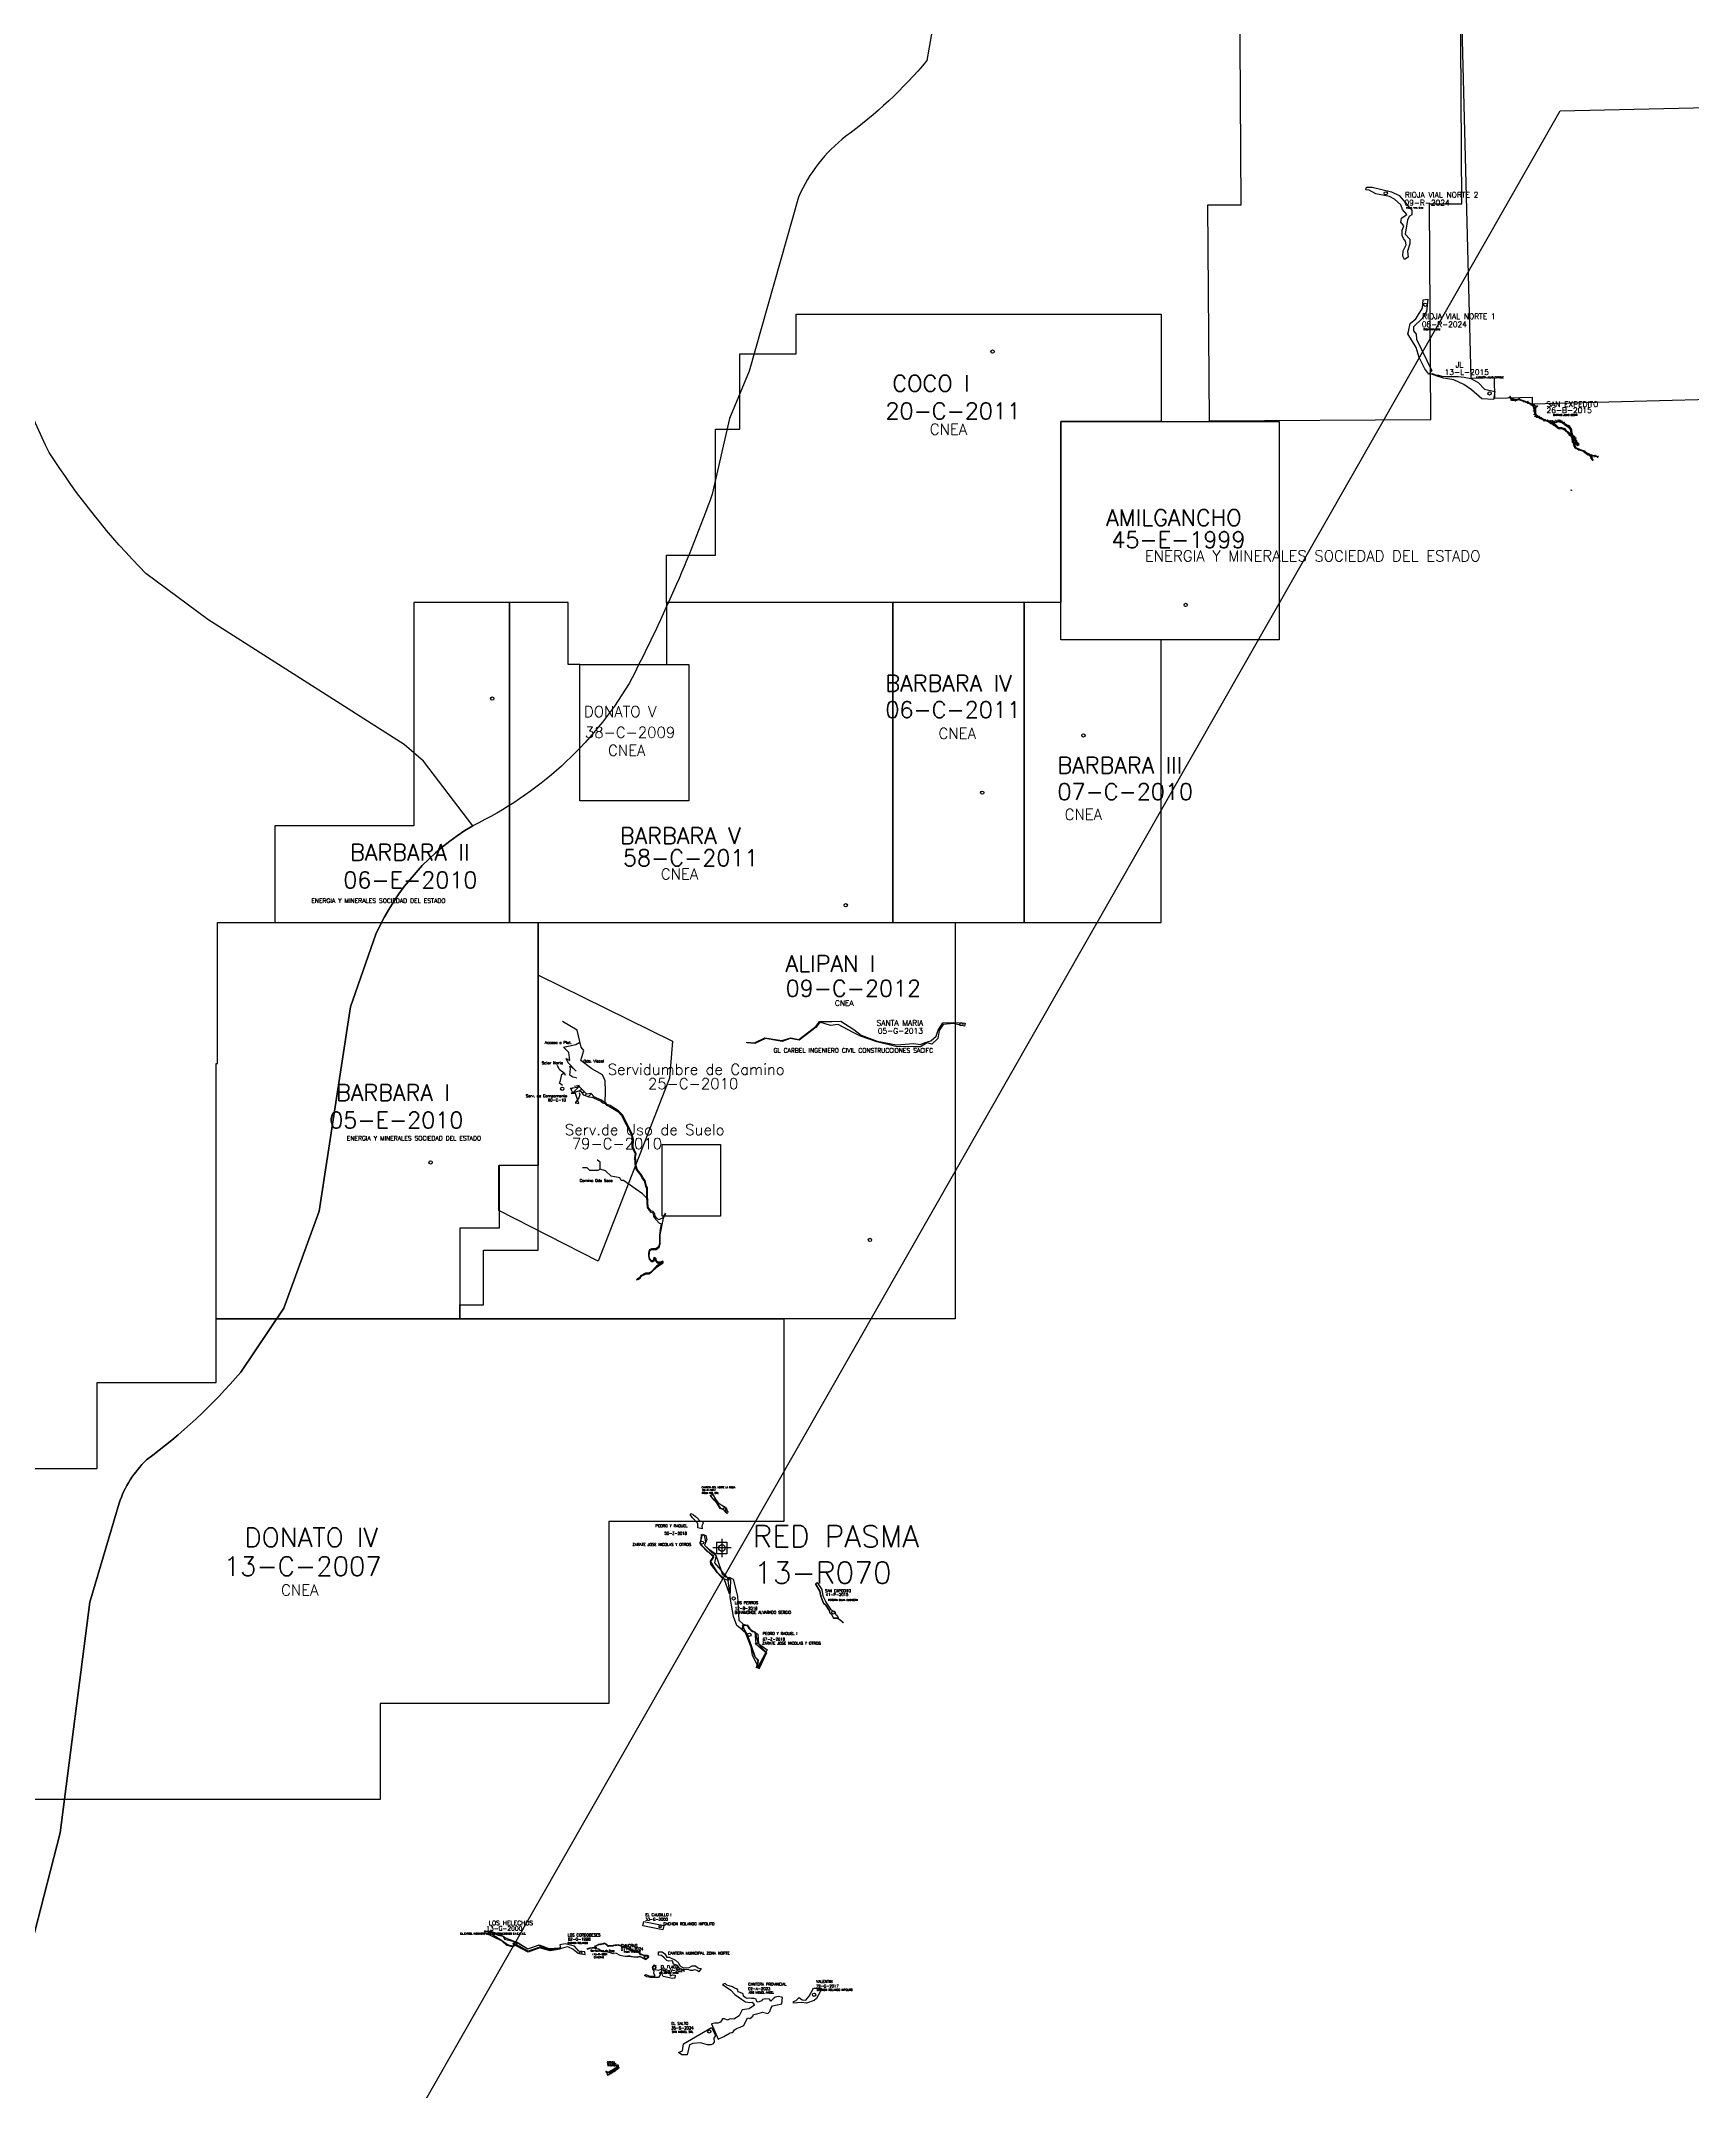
# Model space of a CAD drawing. Header units: metres. Extents: x -4406421 to 6012633, y 6449185 to 13337258.
# Drawn here: x 3408246 to 3438497, y 6749711 to 6787260 of the extents above; entities that cross this region are included whole.
import ezdxf

# ---------------------------------------------------------------- set-up
doc = ezdxf.new("R2010")
doc.units = ezdxf.units.M
doc.header["$LTSCALE"] = 20
doc.header["$MEASUREMENT"] = 0
for name, color, linetype in [('CANTERAS', 6, 'CONTINUOUS'), ('CATEOS', 7, 'CONTINUOUS'), ('LIMDEP', 9, 'CONTINUOUS'), ('LINEA DE RIVERA', 160, 'CONTINUOUS'), ('MANIFEST', 1, 'CONTINUOUS'), ('MANIFEST-TEMP', 3, 'CONTINUOUS'), ('P.A.S.M.A puntos', 241, 'CONTINUOUS'), ('SERVIDUMBRE', 44, 'CONTINUOUS'), ('ZONAS', 5, 'CONTINUOUS')]:
    doc.layers.add(name, color=color, linetype=linetype)
doc.layers.add('TITULARES', color=7, linetype='CONTINUOUS', true_color=0x04fbc6)
doc.styles.add('ROMANS', font='romans.shx', dxfattribs={"oblique": 1.17516e-08, "height": 3})

msp = doc.modelspace()

# ---------------------------------------------------------------- hatches: boundary and pattern name
at = {"layer": 'SERVIDUMBRE', "ltscale": 100}
h = msp.add_hatch(dxfattribs=at)
h.set_pattern_fill('ANSI31', color=256, scale=500, style=0)
h.paths.add_polyline_path([(3418107, 6768106), (3417944, 6768081), (3417982, 6767996), (3418093, 6768023), (3418146, 6768015), (3418187, 6767949), (3418287, 6767913), (3418364, 6767900), (3418369, 6767923), (3418369, 6767923), (3418375, 6767923), (3418317, 6767990), (3418237, 6767974)])

# ---------------------------------------------------------------- linework, layer by layer
at = {"layer": 'CANTERAS', "ltscale": 100}
for points in [[(3432517, 6784582), (3432621, 6784581), (3432979, 6784498), (3433115, 6784428), (3433349, 6784160), (3433348, 6784074), (3433306, 6784052), (3433269, 6783987), (3433227, 6783721), (3433309, 6783633), (3433312, 6783547), (3433268, 6783412), (3433279, 6783298), (3433214, 6783257), (3433185, 6783317), (3433189, 6783416), (3433246, 6783525), (3433234, 6783591), (3433195, 6783640), (3433169, 6783697), (3433174, 6783797), (3433200, 6783873), (3433150, 6783942), (3433157, 6784016), (3433257, 6784079), (3433179, 6784176), (3433149, 6784259), (3433034, 6784362), (3432942, 6784411), (3432689, 6784460), (3432568, 6784529), (3432506, 6784533)], [(3433644, 6782531), (3433617, 6782304), (3433537, 6782175), (3433380, 6782025), (3433380, 6781949), (3433429, 6781890), (3433435, 6781796), (3433715, 6781216), (3433661, 6781158), (3433584, 6781256), (3433484, 6781463), (3433427, 6781644), (3433274, 6781895), (3433288, 6781939), (3433315, 6782087), (3433420, 6782168), (3433541, 6782365), (3433558, 6782520)], [(3434866, 6780837), (3434842, 6780695), (3434629, 6780704), (3434439, 6780868), (3434298, 6780970), (3434119, 6781053), (3433931, 6781084), (3433811, 6781123), (3433697, 6781166), (3433719, 6781172), (3433782, 6781146), (3433837, 6781136), (3433900, 6781121), (3433971, 6781113), (3434064, 6781114), (3434196, 6781114), (3434307, 6781105), (3434431, 6781076), (3434561, 6781005), (3434677, 6780883)], [(3435182, 6780716), (3435237, 6780696), (3435311, 6780702), (3435404, 6780670), (3435506, 6780635), (3435597, 6780583), (3435641, 6780566), (3435613, 6780555), (3435615, 6780432), (3435673, 6780375), (3435747, 6780340), (3435799, 6780312), (3435906, 6780296), (3435983, 6780301), (3436056, 6780305), (3436131, 6780269), (3436179, 6780230), (3436238, 6780189), (3436271, 6780135), (3436277, 6780068), (3436300, 6780026), (3436338, 6779984), (3436349, 6779938), (3436366, 6779883), (3436384, 6779868), (3436371, 6779855), (3436346, 6779917), (3436303, 6780003), (3436293, 6779962), (3436300, 6779927), (3436325, 6779890), (3436338, 6779829), (3436355, 6779809), (3436377, 6779794), (3436414, 6779780), (3436451, 6779772), (3436485, 6779756), (3436510, 6779743), (3436529, 6779723), (3436563, 6779709), (3436629, 6779677), (3436678, 6779668), (3436723, 6779663), (3436754, 6779649), (3436748, 6779640), (3436733, 6779653), (3436706, 6779660), (3436676, 6779658), (3436652, 6779656), (3436631, 6779662), (3436652, 6779603), (3436668, 6779588), (3436653, 6779582), (3436635, 6779626), (3436618, 6779663), (3436558, 6779687), (3436518, 6779717), (3436478, 6779745), (3436445, 6779762), (3436419, 6779769), (3436361, 6779789), (3436321, 6779841), (3436309, 6779899), (3436288, 6779930), (3436282, 6779959), (3436285, 6780016), (3436228, 6780052), (3436153, 6780138), (3436110, 6780163), (3436052, 6780160), (3436006, 6780183), (3435962, 6780221), (3435940, 6780253), (3435857, 6780284), (3435772, 6780307), (3435690, 6780353), (3435632, 6780371), (3435604, 6780413), (3435578, 6780566), (3435536, 6780604), (3435428, 6780646), (3435324, 6780683), (3435283, 6780687), (3435236, 6780676), (3435176, 6780696)], [(3435905, 6780277), (3435994, 6780275), (3436031, 6780293), (3436107, 6780266), (3436168, 6780220), (3436224, 6780181), (3436247, 6780146), (3436268, 6780050), (3436195, 6780110), (3436155, 6780159), (3436095, 6780175), (3436033, 6780181), (3435992, 6780222), (3435959, 6780253)], [(3425171, 6769268), (3425155, 6769215), (3424958, 6769266), (3424769, 6769243), (3424694, 6769135), (3424670, 6768987), (3424558, 6768885), (3424471, 6768912), (3424350, 6768834), (3424216, 6768835), (3423902, 6768841), (3423550, 6768931), (3423255, 6769033), (3423108, 6769103), (3422843, 6769246), (3422703, 6769230), (3422505, 6769287), (3422440, 6769194), (3422131, 6768958), (3421966, 6768991), (3421818, 6768934), (3421510, 6768988), (3421316, 6768897), (3421170, 6768911), (3421173, 6768924), (3421313, 6768909), (3421502, 6769000), (3421815, 6768953), (3421974, 6769003), (3422126, 6768970), (3422441, 6769216), (3422488, 6769284), (3422499, 6769302), (3422731, 6769298), (3422891, 6769308), (3423131, 6769154), (3423265, 6769049), (3423555, 6768940), (3423909, 6768871), (3424228, 6768895), (3424347, 6768878), (3424455, 6768921), (3424541, 6768946), (3424638, 6769031), (3424677, 6769141), (3424760, 6769277), (3424963, 6769285)], [(3420815, 6760323), (3420794, 6760306), (3420749, 6760359), (3420684, 6760383), (3420627, 6760470), (3420572, 6760532), (3420501, 6760624), (3420550, 6760636), (3420596, 6760547), (3420645, 6760486), (3420761, 6760413)], [(3420276, 6760025), (3420272, 6760103), (3420174, 6760209), (3420133, 6760270), (3420149, 6760287), (3420192, 6760265), (3420256, 6760216), (3420319, 6760148), (3420361, 6760141), (3420373, 6760114), (3420345, 6760064), (3420351, 6760007)], [(3420852, 6758817), (3420759, 6759095), (3420635, 6759209), (3420512, 6759411), (3420568, 6759480), (3420418, 6759632), (3420352, 6759699), (3420320, 6759749), (3420338, 6759814), (3420341, 6759906), (3420389, 6759894), (3420412, 6759767), (3420397, 6759707), (3420415, 6759690), (3420493, 6759611), (3420602, 6759525), (3420701, 6759244), (3420817, 6759117)], [(3420919, 6759084), (3421001, 6758773), (3421024, 6758338), (3421105, 6758264), (3421088, 6758161), (3420991, 6758239), (3420925, 6758401), (3420868, 6758748), (3420879, 6759068), (3420844, 6759096), (3420849, 6759121)], [(3421366, 6757456), (3421386, 6757603), (3421325, 6757660), (3421124, 6758167), (3421111, 6758246), (3421163, 6758243), (3421255, 6758137), (3421271, 6758126), (3421324, 6758116), (3421380, 6757905), (3421531, 6757739)], [(3416369, 6752636), (3416478, 6752625), (3416615, 6752566), (3416709, 6752545), (3416731, 6752494), (3416964, 6752437), (3417164, 6752314), (3417356, 6752384), (3417548, 6752316), (3417737, 6752333), (3417754, 6752310), (3417570, 6752280), (3417479, 6752305), (3417378, 6752336), (3417168, 6752256), (3416935, 6752376), (3416877, 6752349), (3416778, 6752374), (3416694, 6752457), (3416383, 6752601)], [(3419348, 6752190), (3419314, 6752190), (3419271, 6752201), (3419212, 6752228), (3419188, 6752255), (3419117, 6752273), (3419079, 6752289), (3419048, 6752293), (3419013, 6752317), (3418964, 6752338), (3418950, 6752357), (3418926, 6752352), (3418876, 6752366), (3418856, 6752374), (3418814, 6752386), (3418791, 6752384), (3418755, 6752384), (3418723, 6752375), (3418680, 6752372), (3418629, 6752369), (3418608, 6752395), (3418566, 6752419), (3418526, 6752404), (3418447, 6752394), (3418383, 6752335), (3418455, 6752313), (3418534, 6752268), (3418594, 6752264), (3418671, 6752248), (3418719, 6752228), (3418737, 6752239), (3418781, 6752238), (3418845, 6752197), (3418905, 6752188), (3418977, 6752179), (3419009, 6752196), (3419055, 6752177), (3419099, 6752168), (3419163, 6752165), (3419212, 6752175), (3419233, 6752171), (3419274, 6752146), (3419316, 6752121), (3419326, 6752126), (3419339, 6752133), (3419359, 6752150), (3419372, 6752156), (3419379, 6752172)], [(3419470, 6752025), (3419502, 6752012), (3419488, 6751935), (3419553, 6751924), (3419607, 6751940), (3419669, 6751917), (3419694, 6751877), (3419756, 6751905), (3419765, 6751820), (3419818, 6751837), (3419860, 6751833), (3419855, 6751776), (3419809, 6751774), (3419640, 6751807), (3419616, 6751860), (3419577, 6751872), (3419587, 6751837), (3419552, 6751793), (3419406, 6751791), (3419340, 6751803), (3419300, 6751825), (3419322, 6751843), (3419387, 6751817), (3419492, 6751819), (3419470, 6751865), (3419473, 6751910), (3419447, 6751943)], [(3422027, 6751319), (3422023, 6751353), (3422077, 6751366), (3422128, 6751424), (3422185, 6751379), (3422250, 6751374), (3422314, 6751446), (3422394, 6751595), (3422530, 6751595), (3422518, 6751541), (3422445, 6751407), (3422407, 6751370), (3422264, 6751319), (3422173, 6751332)], [(3420523, 6750872), (3420596, 6750725), (3420564, 6750677), (3420572, 6750607), (3420543, 6750567), (3420513, 6750554), (3420453, 6750554), (3420320, 6750593), (3420185, 6750583), (3420120, 6750559), (3420077, 6750376), (3419979, 6750371), (3419918, 6750414), (3419995, 6750448), (3420013, 6750577)], [(3418801, 6750157), (3418748, 6750120), (3418642, 6750056), (3418601, 6750057), (3418624, 6750000), (3418678, 6750029), (3418754, 6750084), (3418791, 6750116), (3418811, 6750126), (3418822, 6750140)]]:
    msp.add_lwpolyline(points, close=True, dxfattribs=at)
at = {"layer": 'CANTERAS', "color": 6, "ltscale": 100}
msp.add_lwpolyline([(3422462, 6759023), (3422544, 6758895), (3422563, 6758778), (3422604, 6758698), (3422619, 6758664), (3422704, 6758538), (3422719, 6758522), (3422748, 6758502), (3422791, 6758482), (3422796, 6758445), (3422826, 6758418), (3422842, 6758380), (3422821, 6758370), (3422760, 6758373), (3422725, 6758431), (3422693, 6758469), (3422682, 6758506), (3422615, 6758607), (3422578, 6758647), (3422565, 6758679), (3422526, 6758776), (3422507, 6758864), (3422427, 6759003)], close=True, dxfattribs=at)
at = {"layer": 'CANTERAS', "linetype": 'Continuous'}
msp.add_lwpolyline([(3419652, 6752741), (3419636, 6752663), (3419268, 6752736), (3419284, 6752814)], close=True, dxfattribs=at)
at = {"layer": 'CANTERAS'}
msp.add_lwpolyline([(3418206, 6752259), (3418094, 6752270), (3418016, 6752361), (3417845, 6752408), (3417747, 6752387), (3417760, 6752320), (3417890, 6752360), (3417989, 6752308), (3418084, 6752237), (3418209, 6752214)], close=True, dxfattribs=at)
at = {"layer": 'CANTERAS', "color": 6}
msp.add_lwpolyline([(3421803, 6751431), (3421750, 6751445), (3421693, 6751427), (3421652, 6751398), (3421611, 6751358), (3421588, 6751391), (3421521, 6751399), (3421461, 6751386), (3421440, 6751364), (3421399, 6751344), (3421363, 6751337), (3421349, 6751367), (3421345, 6751394), (3421303, 6751408), (3421255, 6751403), (3421229, 6751410), (3421180, 6751408), (3421138, 6751424), (3421112, 6751448), (3421107, 6751491), (3421089, 6751495), (3421051, 6751514), (3421012, 6751526), (3421008, 6751565), (3420982, 6751580), (3420947, 6751595), (3420910, 6751616), (3420846, 6751635), (3420806, 6751649), (3420774, 6751681), (3420725, 6751664), (3420880, 6751558), (3420953, 6751477), (3421071, 6751391), (3421146, 6751343), (3421227, 6751331), (3421270, 6751337), (3421309, 6751286), (3421214, 6751216), (3421083, 6751196), (3421054, 6751134), (3421028, 6751085), (3420932, 6751025), (3420865, 6751033), (3420817, 6751011), (3420760, 6751035), (3420727, 6751030), (3420689, 6750974), (3420643, 6750953), (3420587, 6750953), (3420522, 6750941), (3420645, 6750659), (3420749, 6750712), (3420868, 6750775), (3420904, 6750783), (3420918, 6750795), (3420947, 6750832), (3420981, 6750854), (3421051, 6750881), (3421119, 6750908), (3421181, 6751049), (3421224, 6751041), (3421283, 6751079), (3421291, 6751111), (3421354, 6751125), (3421441, 6751151), (3421456, 6751157), (3421554, 6751132), (3421592, 6751167), (3421608, 6751225), (3421644, 6751269), (3421814, 6751305), (3421827, 6751424), (3421803, 6751431)], close=True, dxfattribs=at)
at = {"layer": 'CANTERAS', "color": 3}
msp.add_polyline3d([(3419555, 6752261, 0), (3419618, 6752260, 0), (3419670, 6752224, 0), (3419706, 6752161, 0), (3419752, 6752160, 0), (3419796, 6752135, 0), (3419828, 6752128, 0), (3419862, 6752108, 0), (3419917, 6752061, 0), (3419938, 6752018, 0), (3419964, 6751990, 0), (3420001, 6751972, 0), (3420062, 6751965, 0), (3420113, 6751971, 0), (3420169, 6752002, 0), (3420196, 6752005, 0), (3420232, 6752004, 0), (3420268, 6751972, 0), (3420294, 6751958, 0), (3420332, 6751952, 0), (3420294, 6751896, 0), (3420263, 6751918, 0), (3420212, 6751929, 0), (3420175, 6751921, 0), (3420139, 6751921, 0), (3420107, 6751932, 0), (3420074, 6751938, 0), (3420026, 6751932, 0), (3419996, 6751931, 0), (3419957, 6751941, 0), (3419923, 6751975, 0), (3419899, 6752009, 0), (3419874, 6752022, 0), (3419831, 6752033, 0), (3419816, 6752070, 0), (3419817, 6752087, 0), (3419791, 6752098, 0), (3419736, 6752091, 0), (3419706, 6752104, 0), (3419657, 6752152, 0), (3419609, 6752191, 0), (3419551, 6752201, 0), (3419551, 6752201, 0), (3419555, 6752261, 0)], close=True, dxfattribs=at)
at = {"layer": 'CANTERAS', "ltscale": 100}
for centre, radius in [((3432872, 6784470), 30), ((3433593, 6782428), 30), ((3434773, 6780804), 30), ((3435202, 6780699), 6.72), ((3425099, 6769251), 30), ((3423426, 6765299), 30), ((3420772, 6760369), 30), ((3420349, 6759755), 30), ((3420930, 6758733), 30), ((3422755, 6758476), 30), ((3421219, 6758068), 30), ((3416925, 6752405), 30), ((3419326, 6752166), 30), ((3419476, 6751971), 30), ((3422403, 6751473), 30), ((3420484, 6750801), 30), ((3418773, 6750115), 4.04)]:
    msp.add_circle(centre, radius, dxfattribs=at)
at = {"layer": 'CANTERAS', "linetype": 'Continuous'}
msp.add_circle((3419583, 6752721), 20, dxfattribs=at)
at = {"layer": 'CANTERAS'}
msp.add_circle((3418129, 6752240), 20, dxfattribs=at)
at = {"layer": 'CATEOS', "ltscale": 100}
for points in [[(3429640, 6780304), (3433695, 6780328), (3433672, 6784275), (3434263, 6784279), (3434241, 6788249), (3434739, 6788252), (3434717, 6792216), (3435106, 6792218), (3435083, 6796182), (3431032, 6796158), (3431055, 6792194), (3430662, 6792192), (3430686, 6788228), (3430194, 6788225), (3430218, 6784255), (3429609, 6784251)], [(3434251, 6788234), (3434748, 6788248), (3434734, 6789375), (3439223, 6789204), (3439126, 6794396), (3443994, 6794527), (3444273, 6783191), (3439223, 6783060), (3439284, 6780705), (3435560, 6780607), (3435556, 6780727), (3434871, 6780710), (3434861, 6781091), (3434432, 6781080)], [(3418111, 6773341), (3418111, 6775841), (3420111, 6775841), (3420111, 6773341)], [(3406729, 6755053), (3406729, 6761113), (3409274, 6761113), (3409274, 6762686), (3411451, 6762686), (3411451, 6763853), (3421847, 6763853), (3421847, 6760142), (3418642, 6760142), (3418642, 6756807), (3414454, 6756807), (3414454, 6755053)]]:
    msp.add_lwpolyline(points, close=True, dxfattribs=at)
at = {"layer": 'LIMDEP', "linetype": 'Continuous'}
for points in [[(3418179, 6833533), (3428297, 6808727), (3424468, 6786901, -0.061242), (3422987, 6785516, 0.126498), (3422118, 6784402), (3421215, 6781215), (3420851, 6780348), (3420539, 6778960, -0.033187), (3419016, 6775491, -0.145941), (3416155, 6772887), (3415252, 6774067), (3414899, 6774375), (3411301, 6776664), (3410165, 6777509, -0.051918), (3408396, 6779723, -0.085076), (3407677, 6781967), (3407611, 6782909), (3406209, 6791178), (3398192, 6795333), (3388528, 6808878), (3395572, 6823299), (3395897, 6830618)], [(3428297, 6808727), (3424468, 6786901, -0.061242), (3422987, 6785516, 0.126498), (3422118, 6784402), (3421215, 6781215), (3420851, 6780348), (3420539, 6778960, -0.033187), (3419016, 6775491, -0.145941), (3416155, 6772887, 0.155006), (3414380, 6770901), (3413914, 6769568), (3413339, 6765828), (3412692, 6764049), (3411904, 6762879, -0.058316), (3410176, 6761269, 0.119472), (3409677, 6760478), (3409138, 6758667), (3408599, 6754439), (3408128, 6752606)], [(3408128, 6752606), (3408599, 6754439), (3409138, 6758667), (3409677, 6760478, -0.119472), (3410176, 6761269, 0.058316), (3411904, 6762879), (3412692, 6764049), (3413339, 6765828), (3413914, 6769568), (3414380, 6770901, -0.155006), (3416155, 6772887), (3415252, 6774067), (3414899, 6774375), (3411301, 6776664), (3410165, 6777509, -0.051918), (3408396, 6779723, -0.085076), (3407677, 6781967)]]:
    msp.add_lwpolyline(points, format="xyb", dxfattribs=at)
at = {"layer": 'LINEA DE RIVERA', "ltscale": 100}
for points in [[(3420526, 6760648), (3420552, 6760623), (3420599, 6760550), (3420642, 6760492), (3420715, 6760440), (3420751, 6760416), (3420778, 6760374), (3420802, 6760341), (3420830, 6760305)], [(3420501, 6760622), (3420526, 6760591), (3420574, 6760537), (3420629, 6760469), (3420682, 6760395), (3420727, 6760376), (3420760, 6760351), (3420780, 6760322), (3420819, 6760284)]]:
    msp.add_lwpolyline(points, dxfattribs=at)
at = {"layer": 'LINEA DE RIVERA', "color": 5, "ltscale": 100}
for points in [[(3421097, 6758214), (3421182, 6758061), (3421190, 6757980), (3421246, 6757888), (3421325, 6757659), (3421374, 6757594), (3421340, 6757460)], [(3421180, 6758250), (3421252, 6758138), (3421320, 6758124), (3421337, 6757904), (3421531, 6757736), (3421390, 6757440)]]:
    msp.add_lwpolyline(points, dxfattribs=at)
at = {"layer": 'LINEA DE RIVERA', "color": 5, "lineweight": 50, "ltscale": 100}
for points in [[(3418601, 6750057), (3418646, 6750050), (3418673, 6750062), (3418717, 6750082), (3418732, 6750093), (3418747, 6750094), (3418750, 6750109), (3418788, 6750130), (3418797, 6750139), (3418806, 6750152)], [(3418622, 6750008), (3418644, 6750016), (3418692, 6750047), (3418724, 6750068), (3418743, 6750073), (3418757, 6750086), (3418773, 6750100), (3418791, 6750116), (3418811, 6750126), (3418823, 6750142)]]:
    msp.add_lwpolyline(points, dxfattribs=at)
at = {"layer": 'LINEA DE RIVERA', "color": 5, "ltscale": 100}
for centre, radius in [((3421337, 6757904), 7.03), ((3418788, 6750130), 4.53), ((3418791, 6750116), 4.15), ((3418797, 6750139), 3.25), ((3418806, 6750152), 3.84), ((3418811, 6750126), 3.32), ((3418823, 6750142), 4.3), ((3418601, 6750057), 4.47), ((3418622, 6750008), 3.41), ((3418644, 6750016), 3.61), ((3418646, 6750050), 3.86), ((3418673, 6750062), 5.45), ((3418692, 6750047), 4.69), ((3418717, 6750083), 4.24), ((3418724, 6750068), 4.2), ((3418732, 6750093), 4.67), ((3418743, 6750073), 3.58), ((3418747, 6750094), 5.35), ((3418750, 6750109), 2.95), ((3418757, 6750086), 3.98), ((3418773, 6750100), 3.5)]:
    msp.add_circle(centre, radius, dxfattribs=at)
at = {"layer": 'MANIFEST', "ltscale": 100}
for points in [[(3419700, 6776974), (3419700, 6777841), (3420600, 6777841), (3420600, 6780147), (3421044, 6780147), (3421044, 6781530), (3422075, 6781530), (3422075, 6782259), (3428759, 6782259), (3428759, 6780290), (3426920, 6780290), (3426920, 6776974)], [(3415074, 6776974), (3415074, 6772882), (3412531, 6772882), (3412531, 6771112), (3416824, 6771112), (3416824, 6776974)], [(3416824, 6776974), (3416824, 6771112), (3423843, 6771112), (3423843, 6776974), (3419700, 6776974), (3419700, 6775841), (3420111, 6775841), (3420111, 6773341), (3418111, 6773341), (3418111, 6775841), (3417900, 6775841), (3417900, 6776974)], [(3423843, 6776974), (3423843, 6771112), (3426249, 6771112), (3426249, 6776974)], [(3426249, 6776974), (3426249, 6771112), (3428759, 6771112), (3428759, 6776290), (3426920, 6776290), (3426920, 6776974)], [(3411451, 6763853), (3411451, 6768534), (3411477, 6768534), (3411477, 6771112), (3417351, 6771112), (3417351, 6766664), (3416634, 6766664), (3416634, 6765516), (3415917, 6765516), (3415917, 6763853)], [(3415917, 6763853), (3415917, 6764112), (3416351, 6764112), (3416351, 6765112), (3417351, 6765112), (3417351, 6771112), (3424984, 6771112), (3424984, 6763853)], [(3419619, 6767050), (3420687, 6767050), (3420687, 6765737), (3419619, 6765737)]]:
    msp.add_lwpolyline(points, close=True, dxfattribs=at)
at = {"layer": 'MANIFEST', "linetype": 'Continuous'}
msp.add_lwpolyline([(3426920, 6776290), (3426920, 6780290), (3430920, 6780290), (3430920, 6776290)], close=True, dxfattribs=at)
at = {"layer": 'MANIFEST', "ltscale": 100}
for centre in [(3425671, 6781570), (3416510, 6775215), (3427335, 6774540), (3425483, 6773492), (3422982, 6771430), (3417790, 6768068), (3415380, 6766720)]:
    msp.add_circle(centre, 30, dxfattribs=at)
at = {"layer": 'MANIFEST', "linetype": 'Continuous'}
msp.add_circle((3429207, 6776930), 30, dxfattribs=at)
at = {"layer": 'MANIFEST-TEMP', "color": 160, "ltscale": 100}
for points in [[(3435144, 6780732), (3435176, 6780683), (3435241, 6780675), (3435311, 6780693), (3435395, 6780661), (3435467, 6780633), (3435539, 6780604), (3435583, 6780566), (3435592, 6780482), (3435598, 6780422), (3435611, 6780390), (3435636, 6780373), (3435704, 6780347), (3435775, 6780310)], [(3435148, 6780740), (3435187, 6780711), (3435241, 6780685), (3435312, 6780705)], [(3435583, 6780592), (3435637, 6780569), (3435631, 6780560), (3435608, 6780549), (3435604, 6780482), (3435610, 6780425), (3435623, 6780399), (3435640, 6780385), (3435677, 6780378), (3435710, 6780361), (3435778, 6780320), (3435801, 6780313), (3435837, 6780311), (3435894, 6780300), (3435919, 6780299), (3435948, 6780289), (3435990, 6780305), (3436033, 6780309), (3436062, 6780308)]]:
    msp.add_lwpolyline(points, dxfattribs=at)
at = {"layer": 'MANIFEST-TEMP', "color": 5, "ltscale": 100}
for points in [[(3435775, 6780310), (3435838, 6780299), (3435889, 6780258), (3435953, 6780226), (3436036, 6780163), (3436100, 6780165), (3436177, 6780117), (3436240, 6780041), (3436269, 6780032), (3436280, 6780016), (3436299, 6779913), (3436322, 6779862), (3436342, 6779809), (3436408, 6779773), (3436496, 6779744), (3436571, 6779682), (3436613, 6779666), (3436636, 6779625), (3436655, 6779582)], [(3436062, 6780308), (3436096, 6780290), (3436131, 6780267), (3436216, 6780210), (3436237, 6780198), (3436264, 6780152), (3436272, 6780073), (3436274, 6780041), (3436318, 6780013), (3436342, 6779982), (3436358, 6779932), (3436386, 6779887), (3436399, 6779872)], [(3436277, 6780030), (3436295, 6780022), (3436306, 6779918), (3436348, 6779812), (3436410, 6779781), (3436504, 6779751), (3436577, 6779701), (3436637, 6779672), (3436706, 6779665), (3436754, 6779647)], [(3436295, 6780022), (3436309, 6780007), (3436339, 6779979), (3436353, 6779932), (3436380, 6779890), (3436369, 6779870), (3436383, 6779854)], [(3436384, 6779884), (3436376, 6779871), (3436390, 6779857)], [(3436384, 6779884), (3436395, 6779868)], [(3436626, 6779656), (3436702, 6779659), (3436749, 6779641)], [(3436626, 6779656), (3436646, 6779625), (3436661, 6779590)], [(3422427, 6759003), (3422507, 6758864), (3422526, 6758776), (3422565, 6758679), (3422578, 6758647), (3422615, 6758607), (3422682, 6758506), (3422693, 6758469), (3422725, 6758431), (3422760, 6758373), (3422821, 6758370), (3422884, 6758332), (3422938, 6758284)], [(3422462, 6759023), (3422544, 6758895), (3422563, 6758778), (3422604, 6758698), (3422619, 6758664), (3422704, 6758538), (3422719, 6758522), (3422748, 6758502), (3422791, 6758482), (3422796, 6758445), (3422826, 6758418), (3422842, 6758380), (3422845, 6758373), (3422889, 6758334), (3422944, 6758290)], [(3418383, 6752361), (3418446, 6752391), (3418484, 6752398), (3418496, 6752397), (3418519, 6752405), (3418530, 6752404), (3418540, 6752409), (3418557, 6752416), (3418565, 6752416), (3418573, 6752415), (3418592, 6752402), (3418599, 6752390), (3418613, 6752377), (3418627, 6752363), (3418638, 6752361), (3418725, 6752371), (3418755, 6752382), (3418776, 6752385), (3418791, 6752384), (3418800, 6752387), (3418926, 6752352), (3418950, 6752357), (3418964, 6752335), (3419013, 6752314), (3419048, 6752286), (3419079, 6752283), (3419117, 6752263), (3419188, 6752252), (3419212, 6752219), (3419270, 6752198), (3419314, 6752182), (3419348, 6752184), (3419379, 6752168)], [(3418386, 6752330), (3418456, 6752313), (3418496, 6752292), (3418534, 6752268), (3418595, 6752265), (3418670, 6752251), (3418717, 6752228), (3418727, 6752239), (3418781, 6752238), (3418845, 6752200), (3418905, 6752188), (3418979, 6752176), (3419055, 6752181), (3419099, 6752168), (3419163, 6752168), (3419212, 6752179), (3419233, 6752171), (3419274, 6752149), (3419316, 6752125), (3419326, 6752128), (3419339, 6752133), (3419359, 6752150), (3419372, 6752156)]]:
    msp.add_lwpolyline(points, dxfattribs=at)
at = {"layer": 'MANIFEST-TEMP', "color": 3, "ltscale": 100}
msp.add_lwpolyline([(3426249, 6776974), (3426249, 6776974)], dxfattribs=at)
msp.add_lwpolyline([(3420724, 6759101), (3420632, 6759204), (3420512, 6759360), (3420507, 6759416), (3420565, 6759510), (3420439, 6759600), (3420346, 6759697), (3420315, 6759747), (3420359, 6759911), (3420418, 6759886), (3420438, 6759815), (3420395, 6759708), (3420467, 6759639), (3420589, 6759554), (3420606, 6759499), (3420578, 6759386), (3420702, 6759243), (3420721, 6759185), (3420788, 6759130), (3420846, 6759112), (3420833, 6759061)], close=True, dxfattribs=at)
at = {"layer": 'MANIFEST-TEMP', "ltscale": 100}
for points in [[(3421105, 6758264), (3421191, 6758239), (3421199, 6758190), (3421371, 6758079), (3421386, 6757906), (3421543, 6757789), (3421376, 6757484), (3421276, 6757687), (3421237, 6757920), (3421180, 6758070), (3421088, 6758161)], [(3416370, 6752642), (3416478, 6752636), (3416623, 6752587), (3416711, 6752545), (3416751, 6752515), (3416953, 6752435), (3417163, 6752318), (3417368, 6752390), (3417546, 6752321), (3417735, 6752335), (3417750, 6752317), (3417562, 6752298), (3417474, 6752313), (3417382, 6752347), (3417168, 6752274), (3416945, 6752392), (3416880, 6752366), (3416786, 6752386), (3416695, 6752458), (3416426, 6752627)]]:
    msp.add_lwpolyline(points, close=True, dxfattribs=at)
at = {"layer": 'MANIFEST-TEMP', "color": 160, "ltscale": 100}
for centre, radius in [((3435144, 6780732), 3.7), ((3435148, 6780740), 3.69), ((3435176, 6780683), 3.7), ((3435187, 6780711), 3.69), ((3435241, 6780685), 3.69), ((3435241, 6780675), 3.7), ((3435311, 6780693), 3.7), ((3435312, 6780705), 3.69), ((3435395, 6780661), 3.7), ((3435467, 6780633), 3.7), ((3435471, 6780650), 3.69), ((3435539, 6780604), 3.7), ((3435583, 6780592), 3.69), ((3435583, 6780566), 3.7), ((3435608, 6780549), 3.69), ((3435631, 6780560), 3.69), ((3435637, 6780569), 3.69), ((3435592, 6780482), 3.7), ((3435598, 6780422), 3.7), ((3435604, 6780482), 4.58), ((3435610, 6780425), 3.69), ((3435611, 6780390), 3.7), ((3435623, 6780399), 3.7), ((3435636, 6780373), 3.7), ((3435640, 6780385), 3.7), ((3435677, 6780378), 3.7), ((3435704, 6780347), 3.7), ((3435710, 6780361), 3.7), ((3435775, 6780310), 3.7), ((3435778, 6780320), 3.7), ((3435801, 6780313), 3.7), ((3435837, 6780311), 3.7), ((3435838, 6780299), 3.7), ((3435889, 6780258), 3.7), ((3435894, 6780300), 3.7), ((3435919, 6780299), 3.7), ((3435948, 6780289), 3.7), ((3435953, 6780226), 3.7), ((3435990, 6780305), 3.7), ((3436033, 6780309), 3.7), ((3436036, 6780163), 3.7), ((3436062, 6780308), 3.7), ((3436096, 6780290), 3.7), ((3436100, 6780165), 3.7), ((3436131, 6780267), 3.7), ((3436216, 6780210), 3.7), ((3436237, 6780198), 3.7), ((3436264, 6780152), 3.7), ((3436177, 6780117), 3.7), ((3436240, 6780041), 3.7), ((3436269, 6780032), 3.7), ((3436272, 6780073), 3.7), ((3436274, 6780041), 3.7), ((3436277, 6780030), 3.7), ((3436280, 6780016), 3.7), ((3436295, 6780022), 3.7), ((3436299, 6779913), 3.7), ((3436306, 6779918), 3.7), ((3436309, 6780007), 3.7), ((3436318, 6780013), 3.7), ((3436322, 6779862), 3.7), ((3436328, 6779864), 3.7), ((3436339, 6779979), 3.7), ((3436342, 6779982), 3.7), ((3436342, 6779809), 3.7), ((3436348, 6779812), 3.7), ((3436353, 6779932), 3.7), ((3436358, 6779932), 3.7), ((3436369, 6779870), 3.7), ((3436376, 6779871), 3.7), ((3436380, 6779890), 3.7), ((3436384, 6779884), 3.7), ((3436383, 6779854), 3.7), ((3436386, 6779887), 3.7), ((3436390, 6779857), 3.7), ((3436395, 6779868), 3.7), ((3436399, 6779872), 3.7), ((3436410, 6779781), 3.7), ((3436408, 6779773), 3.7), ((3436496, 6779744), 3.7), ((3436504, 6779751), 3.7), ((3436571, 6779682), 3.7), ((3436577, 6779701), 3.7), ((3436613, 6779666), 3.7), ((3436626, 6779656), 3.7), ((3436636, 6779625), 3.7), ((3436637, 6779672), 3.7), ((3436646, 6779625), 3.7), ((3436655, 6779582), 3.7), ((3436661, 6779590), 3.7), ((3436702, 6779659), 3.7), ((3436706, 6779665), 3.7), ((3436749, 6779641), 3.7), ((3436754, 6779647), 3.7), ((3436269, 6779032), 3.7)]:
    msp.add_circle(centre, radius, dxfattribs=at)
at = {"layer": 'P.A.S.M.A puntos', "ltscale": 100}
for p, q in [((3420884, 6759657), (3420547, 6759657)), ((3420884, 6759657), (3420547, 6759657)), ((3420716, 6759825), (3420716, 6759488)), ((3420716, 6759825), (3420716, 6759488))]:
    msp.add_line(p, q, dxfattribs=at)
msp.add_lwpolyline([(3420623, 6759763), (3420808, 6759763), (3420808, 6759551), (3420623, 6759551)], close=True, dxfattribs=at)
msp.add_lwpolyline([(3420623, 6759763), (3420808, 6759763), (3420808, 6759551), (3420623, 6759551)], close=True, dxfattribs=at)
msp.add_circle((3420716, 6759657), 60, dxfattribs=at)
msp.add_circle((3420716, 6759657), 60, dxfattribs=at)
at = {"layer": 'SERVIDUMBRE', "lineweight": 30, "ltscale": 100}
msp.add_line((3418037, 6768877), (3418114, 6768923), dxfattribs=at)
at = {"layer": 'SERVIDUMBRE', "linetype": 'Continuous'}
for p, q in [((3418364, 6767900), (3418500, 6767841)), ((3418512, 6767857), (3418369, 6767923)), ((3418500, 6767841), (3418535, 6767810)), ((3418545, 6767828), (3418512, 6767857)), ((3418535, 6767810), (3418573, 6767801)), ((3418585, 6767819), (3418545, 6767828)), ((3418573, 6767801), (3418602, 6767765)), ((3418612, 6767783), (3418585, 6767819)), ((3418602, 6767765), (3418658, 6767744)), ((3418668, 6767762), (3418612, 6767783)), ((3418658, 6767744), (3418809, 6767650)), ((3418823, 6767664), (3418668, 6767762)), ((3418809, 6767650), (3418878, 6767580)), ((3418894, 6767592), (3418823, 6767664)), ((3418878, 6767580), (3419052, 6767236)), ((3419070, 6767244), (3418894, 6767592)), ((3419052, 6767236), (3419073, 6767138)), ((3419073, 6767138), (3419067, 6767001)), ((3419093, 6767142), (3419070, 6767244)), ((3419087, 6766999), (3419093, 6767142)), ((3419067, 6767001), (3419125, 6766874)), ((3419145, 6766874), (3419087, 6766999)), ((3419125, 6766874), (3419115, 6766811)), ((3419115, 6766811), (3419128, 6766627)), ((3419135, 6766813), (3419145, 6766874)), ((3419148, 6766635), (3419135, 6766813)), ((3419128, 6766627), (3419156, 6766571)), ((3419172, 6766583), (3419148, 6766635)), ((3419156, 6766571), (3419207, 6766508)), ((3419221, 6766522), (3419172, 6766583)), ((3419207, 6766508), (3419228, 6766481)), ((3419248, 6766483), (3419221, 6766522)), ((3419228, 6766481), (3419256, 6766425)), ((3419270, 6766439), (3419248, 6766483)), ((3419256, 6766425), (3419292, 6766381)), ((3419310, 6766389), (3419270, 6766439)), ((3419292, 6766381), (3419318, 6766279)), ((3419336, 6766291), (3419310, 6766389)), ((3419318, 6766279), (3419332, 6766249)), ((3419354, 6766254), (3419336, 6766291)), ((3419332, 6766249), (3419332, 6766176)), ((3419332, 6766176), (3419335, 6766080)), ((3419335, 6766080), (3419347, 6765895)), ((3419347, 6765895), (3419410, 6765810)), ((3419352, 6766176), (3419354, 6766254)), ((3419355, 6766082), (3419352, 6766176)), ((3419365, 6765901), (3419355, 6766082)), ((3419416, 6765830), (3419365, 6765901)), ((3419410, 6765810), (3419444, 6765803)), ((3419458, 6765819), (3419416, 6765830)), ((3419444, 6765803), (3419452, 6765790)), ((3419452, 6765790), (3419461, 6765739)), ((3419472, 6765798), (3419458, 6765819)), ((3419461, 6765739), (3419473, 6765713)), ((3419480, 6765782), (3419472, 6765798)), ((3419567, 6765604), (3419473, 6765713)), ((3419480, 6765782), (3419489, 6765735)), ((3419489, 6765735), (3419519, 6765697)), ((3419519, 6765697), (3419562, 6765676)), ((3419562, 6765676), (3419632, 6765702)), ((3419609, 6765587), (3419567, 6765604)), ((3419583, 6765460), (3419609, 6765587)), ((3419596, 6765453), (3419645, 6765698)), ((3419632, 6765702), (3419661, 6765758)), ((3419645, 6765698), (3419688, 6765784)), ((3419661, 6765758), (3419681, 6765798)), ((3419429, 6765139), (3419383, 6765116)), ((3419507, 6765139), (3419429, 6765139)), ((3419552, 6765171), (3419507, 6765139)), ((3419510, 6765125), (3419564, 6765165)), ((3419572, 6765232), (3419552, 6765171)), ((3419564, 6765165), (3419586, 6765230)), ((3419574, 6765391), (3419572, 6765232)), ((3419583, 6765460), (3419574, 6765391)), ((3419586, 6765230), (3419587, 6765390)), ((3419587, 6765390), (3419596, 6765453)), ((3419372, 6765058), (3419368, 6765006)), ((3419368, 6765006), (3419384, 6764950)), ((3419383, 6765116), (3419372, 6765058)), ((3419382, 6765010), (3419386, 6765057)), ((3419397, 6764954), (3419382, 6765010)), ((3419384, 6764950), (3419418, 6764905)), ((3419386, 6765057), (3419395, 6765108)), ((3419395, 6765108), (3419430, 6765125)), ((3419424, 6764918), (3419397, 6764954)), ((3419519, 6764817), (3419417, 6764718)), ((3419418, 6764905), (3419452, 6764902)), ((3419446, 6764917), (3419424, 6764918)), ((3419426, 6764707), (3419528, 6764806)), ((3419430, 6765125), (3419510, 6765125)), ((3419458, 6764931), (3419446, 6764917)), ((3419452, 6764902), (3419472, 6764925)), ((3419463, 6764960), (3419458, 6764931)), ((3419488, 6764975), (3419463, 6764960)), ((3419472, 6764925), (3419475, 6764951)), ((3419475, 6764951), (3419485, 6764957)), ((3419485, 6764957), (3419494, 6764948)), ((3419509, 6764953), (3419488, 6764975)), ((3419494, 6764948), (3419494, 6764923)), ((3419494, 6764923), (3419534, 6764877)), ((3419508, 6764927), (3419509, 6764953)), ((3419540, 6764890), (3419508, 6764927)), ((3419562, 6764851), (3419519, 6764817)), ((3419528, 6764806), (3419570, 6764839)), ((3419534, 6764877), (3419594, 6764880)), ((3419589, 6764893), (3419540, 6764890)), ((3419625, 6764887), (3419562, 6764851)), ((3419570, 6764839), (3419637, 6764878)), ((3419612, 6764907), (3419589, 6764893)), ((3419594, 6764880), (3419617, 6764893)), ((3419633, 6764909), (3419612, 6764907)), ((3419617, 6764893), (3419627, 6764894)), ((3419627, 6764894), (3419625, 6764887)), ((3419642, 6764897), (3419633, 6764909)), ((3419637, 6764878), (3419642, 6764897)), ((3419164, 6764586), (3419153, 6764555)), ((3419212, 6764612), (3419164, 6764586)), ((3419174, 6764574), (3419224, 6764604)), ((3419226, 6764644), (3419212, 6764612)), ((3419224, 6764604), (3419237, 6764634)), ((3419314, 6764689), (3419226, 6764644)), ((3419237, 6764634), (3419317, 6764675)), ((3419372, 6764690), (3419314, 6764689)), ((3419317, 6764675), (3419375, 6764676)), ((3419417, 6764718), (3419372, 6764690)), ((3419375, 6764676), (3419426, 6764707))]:
    msp.add_line(p, q, dxfattribs=at)
at = {"layer": 'SERVIDUMBRE', "ltscale": 100}
for points in [[(3419757, 6768262), (3418446, 6764910), (3416631, 6765839), (3416632, 6766665), (3417349, 6766667), (3417357, 6770148), (3419809, 6768943)], [(3417944, 6768081), (3418107, 6768106), (3418237, 6767974), (3418317, 6767990), (3418375, 6767923), (3418369, 6767923), (3418364, 6767900), (3418287, 6767913), (3418187, 6767949), (3418146, 6768015), (3418093, 6768023), (3417982, 6767996)]]:
    msp.add_lwpolyline(points, close=True, dxfattribs=at)
at = {"layer": 'SERVIDUMBRE', "lineweight": 30, "ltscale": 100}
for points in [[(3418578, 6767811), (3418583, 6768025), (3418576, 6768215), (3418526, 6768323), (3418333, 6768434), (3418130, 6768589), (3418187, 6768767), (3418136, 6768828), (3418064, 6769139), (3417795, 6769301)], [(3418048, 6768270), (3418051, 6768268), (3417983, 6768279), (3417927, 6768320), (3417940, 6768432), (3417927, 6768485), (3417967, 6768463), (3418045, 6768391), (3417899, 6768541), (3417862, 6768621), (3417929, 6768587), (3417913, 6768735), (3417814, 6768830), (3418037, 6768877)], [(3417734, 6768425), (3417705, 6768492)], [(3417734, 6768425), (3417829, 6768358)], [(3417795, 6768130), (3417738, 6768169), (3417760, 6768220), (3417786, 6768329), (3417829, 6768358)], [(3417829, 6768358), (3417844, 6768315)], [(3419362, 6766043), (3419261, 6766146), (3418911, 6766391), (3418872, 6766386), (3418843, 6766439), (3418686, 6766465), (3418585, 6766563), (3418486, 6766596), (3418484, 6766721), (3418436, 6766758), (3418432, 6766761)], [(3418486, 6766596), (3418443, 6766570), (3418298, 6766574), (3418250, 6766623), (3418163, 6766620)]]:
    msp.add_lwpolyline(points, dxfattribs=at)
at = {"layer": 'SERVIDUMBRE', "ltscale": 100}
for points in [[(3418099, 6768003), (3418116, 6767956), (3418096, 6767903), (3418055, 6767842), (3418025, 6767813), (3418092, 6767796), (3418033, 6767984), (3417954, 6767981), (3417973, 6767999)], [(3418079, 6768102), (3418108, 6768130), (3418016, 6768112)]]:
    msp.add_lwpolyline(points, dxfattribs=at)
at = {"layer": 'SERVIDUMBRE', "lineweight": 70, "ltscale": 100}
msp.add_lwpolyline([(3418239, 6752312), (3418299, 6752328), (3418336, 6752334), (3418424, 6752336)], dxfattribs=at)
at = {"layer": 'ZONAS', "ltscale": 100}
msp.add_lwpolyline([(3481193, 6671007), (3401307, 6668733), (3400799, 6688144), (3410122, 6740487), (3436066, 6785981), (3478901, 6786947), (3505263, 6772854), (3479600, 6731171)], close=True, dxfattribs=at)

# ---------------------------------------------------------------- texts
at = {"layer": 'CANTERAS', "linetype": 'Continuous', "style": 'ROMANS'}
for s, height, p in [('09-R-2024', 100, (3433214, 6784248)), ('RIOJA VIAL NORTE 2', 100, (3433221, 6784393)), ('08-R-2024', 100, (3433530, 6782021)), ('RIOJA VIAL NORTE 1', 100, (3433538, 6782166)), ('JL', 100, (3434149, 6781282)), ('13-L-2015', 100, (3433949, 6781145)), ('SAN EXPEDITO', 100, (3435812, 6780558)), ('26-B-2015', 100, (3435816, 6780447)), ('CANTERA DEL NORTE LA RIOJA', 30, (3420344, 6760754)), ('RIOJA VIAL SRL', 30, (3420351, 6760649)), ('59-R-2017', 30, (3420356, 6760701)), ('PEDRO Y RAQUEL', 50, (3419499, 6760037)), ('50-Z-2018', 50, (3419662, 6759901)), ('SAN EXPEDITO', 50, (3422603, 6758848)), ('41-P-2015', 50, (3422616, 6758778)), ('LOS PERROS', 50, (3420952, 6758630)), ('12-B-2016', 50, (3420952, 6758527)), ('PEREYRA SILVIA ELIZABETH', 30, (3422663, 6758690)), ('PEDRO Y RAQUEL I', 50, (3421459, 6758065)), ('67-Z-2018', 50, (3421459, 6757961)), ('LOS HELECHOS', 80, (3416446, 6752750)), ('33-G-2000', 50, (3419313, 6752831)), ('EL CAUDILLO I', 50, (3419315, 6752915)), ('G.L.CARBEL INGENIERO CIVIL CONSTRUCCIONES S.A.C.I.F.I.C.', 30, (3415922, 6752579)), ('13-G-2000', 80, (3416399, 6752648)), ('GACHON ROLANDO', 30, (3417891, 6752408)), ('LOS CORDOBESES', 50, (3417891, 6752544)), ('62-G-1998', 50, (3417895, 6752467)), ('CHACRAS', 50, (3418865, 6752348)), ('07-R-2024', 50, (3418865, 6752287)), ('RIOJA VIAL SAU', 30, (3418917, 6752245)), ('EL FLACO', 50, (3419596, 6751959)), ('VEGA JOSE LUIS Y OTROS', 20, (3419568, 6751861)), ('240-V-2024', 50, (3419587, 6751896)), ('CANTERA PROVINCIAL', 50, (3421197, 6751642)), ('VALENTIN', 50, (3422442, 6751691)), ('79-G-2017', 50, (3422440, 6751607)), ('02-A-2023', 50, (3421194, 6751558)), ('35-S-2024', 50, (3419785, 6750840)), ('EL SALTO', 50, (3419787, 6750924)), ('ANGELELLI', 20, (3418615, 6750232)), ('01-T-2024', 20, (3418616, 6750199)), ('TINKUNACO SRL', 20, (3418620, 6750168))]:
    msp.add_text(s, height=height, dxfattribs=at).set_placement(p)
at = {"layer": 'CANTERAS', "linetype": 'Continuous', "style": 'ROMANS', "oblique": 0}
for s, height, p in [('RIOJA VIAL SAU', 30, (3433247, 6784189)), ('RIOJA VIAL SAU', 30, (3433563, 6781962)), ('LUDUEÑA JULIO ENRIQUE', 30, (3434530, 6781084)), ('BARRIOS JULIO CESAR', 30, (3435936, 6780394)), ('SANTA MARIA', 100, (3423548, 6769224)), ('05-G-2013', 100, (3423569, 6769078))]:
    msp.add_text(s, height=height, dxfattribs=at).set_placement(p)
at = {"layer": 'CANTERAS', "color": 3, "linetype": 'Continuous', "style": 'ROMANS'}
msp.add_text('CANTERA MUNICIPAL ZONA NORTE', height=50, dxfattribs=at).set_placement((3419729, 6752210))
at = {"layer": 'CATEOS', "ltscale": 100, "style": 'ROMANS', "oblique": 0}
for s, p in [('DONATO V', (3418188, 6774877)), ('38-C-2009', (3418206, 6774496))]:
    msp.add_text(s, height=200, dxfattribs=at).set_placement(p)
at = {"layer": 'CATEOS', "linetype": 'Continuous', "style": 'ROMANS', "oblique": 0}
for s, p in [('DONATO IV', (3411973, 6759676)), ('13-C-2007', (3411591, 6759148))]:
    msp.add_text(s, height=350, dxfattribs=at).set_placement(p)
at = {"layer": 'LINEA DE RIVERA', "linetype": 'Continuous', "style": 'ROMANS', "oblique": 0}
for s, p in [('371', (3435124, 6780728)), ('375', (3435144, 6780747)), ('366', (3435157, 6780681)), ('370', (3435187, 6780716)), ('365', (3435234, 6780691)), ('361', (3435238, 6780665)), ('356', (3435313, 6780712)), ('360', (3435315, 6780687)), ('103', (3435385, 6780648)), ('114', (3435460, 6780618)), ('110', (3435465, 6780657)), ('125', (3435523, 6780590)), ('133', (3435561, 6780561)), ('126', (3435587, 6780595)), ('512', (3435609, 6780538)), ('511', (3435632, 6780550)), ('139', (3435641, 6780570)), ('146', (3435570, 6780478)), ('151', (3435578, 6780417)), ('156', (3435593, 6780382)), ('150', (3435610, 6780480)), ('155', (3435616, 6780424)), ('164', (3435621, 6780362)), ('160', (3435629, 6780396)), ('161', (3435646, 6780382)), ('166', (3435676, 6780382)), ('172', (3435686, 6780341)), ('176', (3435705, 6780366)), ('184', (3435763, 6780299)), ('188', (3435777, 6780325)), ('189', (3435798, 6780318)), ('190', (3435828, 6780316)), ('194', (3435828, 6780288)), ('301', (3435882, 6780247)), ('196', (3435884, 6780306)), ('205', (3435912, 6780305)), ('308', (3435935, 6780218)), ('211', (3435952, 6780292)), ('212', (3435981, 6780312)), ('219', (3436022, 6780315)), ('317', (3436026, 6780153)), ('224', (3436053, 6780315)), ('231', (3436091, 6780296)), ('328', (3436093, 6780153)), ('238', (3436131, 6780272)), ('258', (3436210, 6780216)), ('261', (3436232, 6780203)), ('271', (3436264, 6780158)), ('336', (3436161, 6780107)), ('349', (3436227, 6780030)), ('604', (3436254, 6780024)), ('290', (3436263, 6780005)), ('513', (3436271, 6780046)), ('277', (3436278, 6780072)), ('390', (3436280, 6779909)), ('605', (3436281, 6780026)), ('606', (3436294, 6780011)), ('287', (3436298, 6780022)), ('611', (3436301, 6779858)), ('392', (3436306, 6779921)), ('514', (3436319, 6780018)), ('400', (3436322, 6779805)), ('447', (3436325, 6779971)), ('397', (3436329, 6779867)), ('610', (3436338, 6779924)), ('449', (3436345, 6779987)), ('402', (3436349, 6779816)), ('608', (3436353, 6779861)), ('519', (3436357, 6779936)), ('457', (3436366, 6779881)), ('607', (3436370, 6779894)), ('517', (3436373, 6779862)), ('609', (3436373, 6779845)), ('459', (3436387, 6779891)), ('518', (3436394, 6779854)), ('516', (3436398, 6779862)), ('515', (3436400, 6779877)), ('442', (3436407, 6779786)), ('444', (3436397, 6779761)), ('439', (3436487, 6779735)), ('437', (3436508, 6779748)), ('434', (3436563, 6779671)), ('431', (3436578, 6779704)), ('612', (3436599, 6779656)), ('428', (3436618, 6779620)), ('418', (3436619, 6779646)), ('415', (3436636, 6779678)), ('426', (3436651, 6779623)), ('421', (3436654, 6779573)), ('423', (3436665, 6779592)), ('412', (3436694, 6779643)), ('410', (3436699, 6779671)), ('405', (3436744, 6779631)), ('407', (3436753, 6779651))]:
    msp.add_text(s, height=5, dxfattribs=at).set_placement(p)
at = {"layer": 'LINEA DE RIVERA', "linetype": 'Continuous', "style": 'ROMANS'}
for s, height, p in [('402', 10, (3421343, 6757905)), ('132', 5, (3418738, 6750113)), ('138', 5, (3418775, 6750135)), ('142', 5, (3418790, 6750144)), ('203', 5, (3418802, 6750159)), ('169', 5, (3418807, 6750115)), ('170', 5, (3418821, 6750131)), ('100', 5, (3418587, 6750068)), ('161', 5, (3418619, 6749997)), ('110', 5, (3418634, 6750058)), ('162', 5, (3418642, 6750005)), ('201', 5, (3418672, 6750068)), ('116', 5, (3418689, 6750035)), ('117', 5, (3418699, 6750085)), ('164', 5, (3418720, 6750057)), ('202', 5, (3418722, 6750099)), ('127', 5, (3418742, 6750101)), ('165', 5, (3418741, 6750062)), ('166', 5, (3418755, 6750074)), ('167', 5, (3418771, 6750087)), ('168', 5, (3418790, 6750104))]:
    msp.add_text(s, height=height, dxfattribs=at).set_placement(p)
at = {"layer": 'MANIFEST', "linetype": 'Continuous', "style": 'ROMANS', "oblique": 0}
for s, p in [('COCO I', (3423835, 6780838)), ('20-C-2011', (3423710, 6780334)), ('AMILGANCHO', (3427751, 6778378)), ('45-E-1999', (3427847, 6777974)), ('BARBARA IV', (3423709, 6775346)), ('06-C-2011', (3423709, 6774861)), ('BARBARA III', (3426859, 6773845)), ('07-C-2010', (3426859, 6773360)), ('BARBARA V', (3418848, 6772552)), ('BARBARA II', (3413907, 6772248)), ('58-C-2011', (3418903, 6772148)), ('06-E-2010', (3413782, 6771743)), ('ALIPAN I', (3421881, 6770211)), ('09-C-2012', (3421881, 6769759)), ('BARBARA I', (3413650, 6767849)), ('05-E-2010', (3413524, 6767344))]:
    msp.add_text(s, height=300, dxfattribs=at).set_placement(p)
at = {"layer": 'P.A.S.M.A puntos', "linetype": 'Continuous', "style": 'ROMANS', "oblique": 0}
for s, p in [('RED PASMA', (3421277, 6759670)), ('RED PASMA', (3421277, 6759670)), ('13-R070', (3421303, 6759004)), ('13-R070', (3421303, 6759004))]:
    msp.add_text(s, height=400, dxfattribs=at).set_placement(p)
at = {"layer": 'SERVIDUMBRE', "linetype": 'Continuous', "style": 'ROMANS', "oblique": 0}
for s, height, p in [('Acceso a Plat.', 50, (3417473, 6768890)), ('Sctor Norte', 50, (3417415, 6768517)), ('Qda. Viscal', 50, (3418180, 6768551)), (' Servidumbre de Camino', 200, (3418487, 6768324)), ('25-C-2010', 200, (3419361, 6768062)), ('Serv. de Campamento', 50, (3417126, 6767913)), ('60-C-10', 50, (3417529, 6767837)), ('Serv.de Uso de Suelo', 200, (3417840, 6767219)), ('79-C-2010', 200, (3417965, 6766964)), ('Camino Qda Seca', 50, (3418110, 6766362)), ('Servidumbre de Paso', 30, (3418311, 6752264)), ('113-R-2024', 30, (3418340, 6752200)), ('CHACRAS', 30, (3418372, 6752144))]:
    msp.add_text(s, height=height, dxfattribs=at).set_placement(p)
at = {"layer": 'TITULARES', "color": 160, "linetype": 'Continuous', "style": 'ROMANS'}
for s, height, p in [('CNEA', 200, (3424521, 6780049)), ('ENERGIA Y MINERALES SOCIEDAD DEL ESTADO', 200, (3428460, 6777728)), ('CNEA', 200, (3424682, 6774477)), ('CNEA', 200, (3418629, 6774167)), ('CNEA', 200, (3426991, 6772993)), ('CNEA', 200, (3419596, 6771903)), ('ENERGIA Y MINERALES SOCIEDAD DEL ESTADO', 80, (3413195, 6771472)), ('CNEA', 100, (3422784, 6769587)), ('ENERGIA Y MINERALES SOCIEDAD DEL ESTADO', 80, (3413846, 6767123)), ('CNEA', 200, (3412642, 6758786))]:
    msp.add_text(s, height=height, dxfattribs=at).set_placement(p)
at = {"layer": 'TITULARES', "color": 6, "linetype": 'Continuous', "style": 'ROMANS', "oblique": 0}
msp.add_text('GL CARBEL INGENIERO CIVIL CONSTRUCCIONES SACIFC', height=80, dxfattribs=at).set_placement((3421660, 6768730))
at = {"layer": 'TITULARES', "color": 6, "linetype": 'Continuous', "style": 'ROMANS'}
for s, height, p in [('ZARATE JOSE NICOLAS Y OTROS', 50, (3419079, 6759696)), ('BAHAMONDE ALVARADO SERGIO', 50, (3420946, 6758453)), ('ZARATE JOSE NICOLAS Y OTROS', 50, (3421453, 6757887)), ('GACHON ROLANDO HIPOLITO', 50, (3419642, 6752748)), ('ASIS MIGUEL ANGEL', 35, (3421207, 6751498)), ('GACHON ROLANDO HIPOLITO', 35, (3422452, 6751547)), ('SAN MIGUEL SRL', 35, (3419798, 6750779))]:
    msp.add_text(s, height=height, dxfattribs=at).set_placement(p)

doc.saveas('drawing.dxf')
